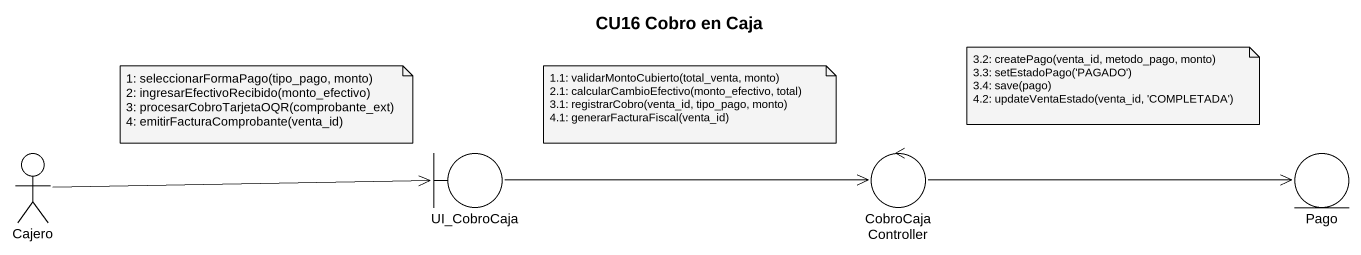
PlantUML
@startuml
title CU16 Cobro en Caja
actor Cajero
boundary UI_CobroCaja
control CobroCajaController
entity Pago
Cajero -right-> UI_CobroCaja
UI_CobroCaja -right-> CobroCajaController
CobroCajaController -right-> Pago
note as N1
  3.2: createPago(venta_id, metodo_pago, monto)
  3.3: setEstadoPago('PAGADO')
  3.4: save(pago)
  4.2: updateVentaEstado(venta_id, 'COMPLETADA')
end note
note as N2
  1: seleccionarFormaPago(tipo_pago, monto)
  2: ingresarEfectivoRecibido(monto_efectivo)
  3: procesarCobroTarjetaOQR(comprobante_ext)
  4: emitirFacturaComprobante(venta_id)
end note
note as N3
  1.1: validarMontoCubierto(total_venta, monto)
  2.1: calcularCambioEfectivo(monto_efectivo, total)
  3.1: registrarCobro(venta_id, tipo_pago, monto)
  4.1: generarFacturaFiscal(venta_id)
end note
@enduml
